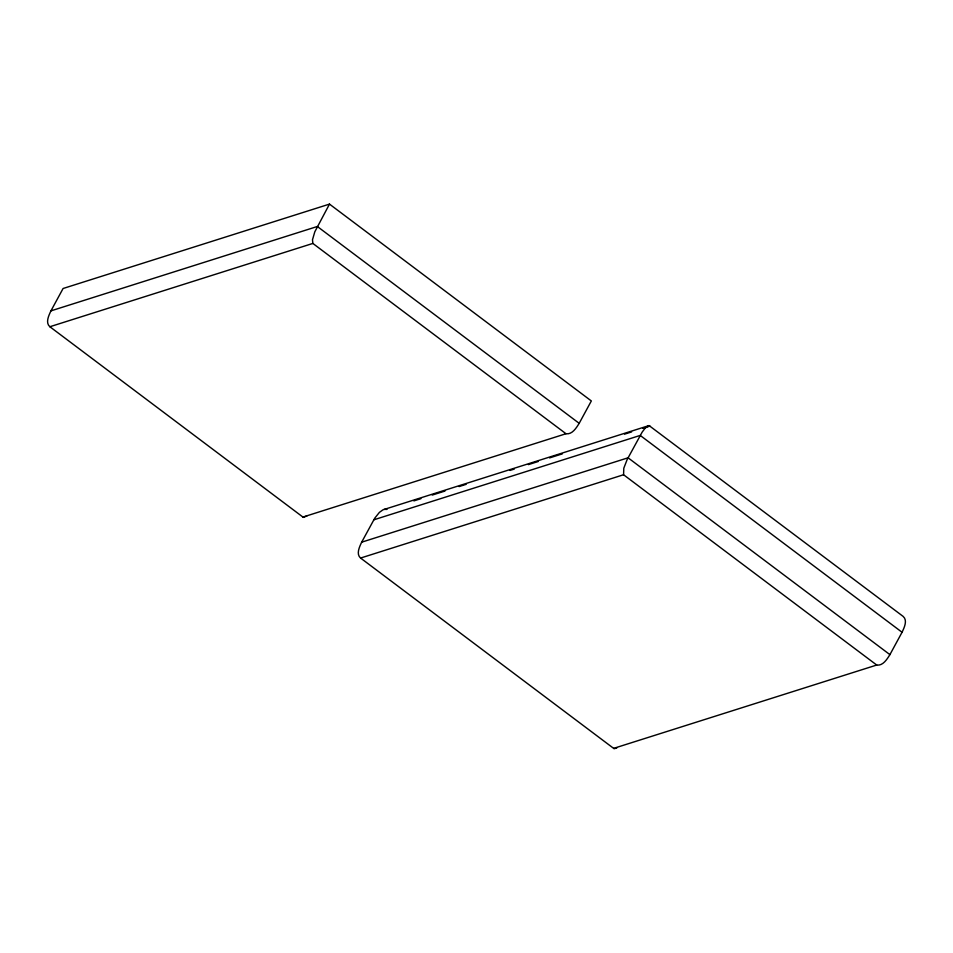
<?xml version="1.0" encoding="UTF-8"?>
<svg xmlns="http://www.w3.org/2000/svg" width="953" height="953" viewBox="0 0 953 953"><rect width="100%" height="100%" fill="white"/><g stroke="black" fill="none" stroke-linecap="round" stroke-linejoin="round"><path stroke-width="1.43" d="M329.488 204.109L314.812 231.805L312.489 239.775L312.858 243.432L565.999 433.734C572.217 434.723 576.339 427.861 579.186 423.323L591.336 400.951L329.488 204.109L63.089 288.497L50.938 310.869C48.829 315.407 45.172 322.745 49.866 326.736L303.411 517.419L306.973 515.883M648.433 425.646L645.098 428.219L642.143 432.15L627.157 459.549L623.798 468.209L623.572 474.749L876.724 665.039C882.943 666.028 887.064 659.178 889.911 654.64L902.062 632.268C904.171 627.729 907.828 620.391 903.134 616.4L649.064 425.562L383.011 509.795L379.401 512.38L374.791 518.122L361.663 542.186C359.555 546.712 355.898 554.062 360.579 558.053L614.137 748.736L616.817 747.95M50.938 310.869L317.337 226.492L579.186 423.323M49.866 326.736L312.858 243.432M303.006 517.038L565.999 433.734M413.864 500.897L420.928 498.657M432.245 495.072L444.968 491.045M459.108 486.566L466.172 484.327M510.01 470.437L514.251 469.09M528.391 464.623L538.29 461.478M549.595 457.905L562.33 453.866M624.537 434.163L631.613 431.923M642.918 428.338L649.994 426.098M373.814 519.814L640.213 435.426L902.062 632.268M361.663 542.186L628.063 457.797L889.911 654.64M360.579 558.053L623.572 474.749M613.732 748.343L876.724 665.039M384.142 509.355L387.001 509.402"/></g></svg>
